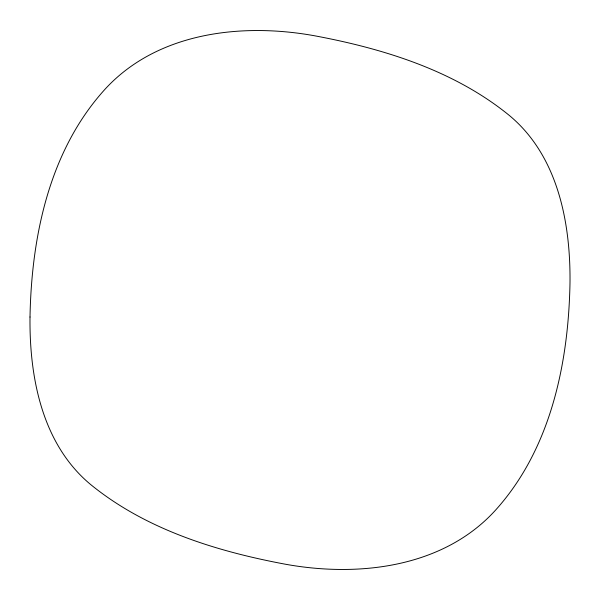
<?xml version="1.0" encoding="UTF-8"?>
<svg xmlns="http://www.w3.org/2000/svg" width="600" height="600" viewBox="0 0 600 600"><rect width="100%" height="100%" fill="white"/><g stroke="black" fill="none" stroke-linecap="round" stroke-linejoin="round"><path stroke-width="0.9" d="M30.008 317.017C29.332 377.16 41.992 444.112 90.637 484.522C145.605 529.357 215.752 551.115 284.483 564.053C358.538 577.717 445.178 567.765 497.445 508.005C551.257 446.85 568.507 362.347 569.993 282.983C570.668 222.84 558.007 155.887 509.362 115.477C454.395 70.642 384.248 48.885 315.517 35.947C241.462 22.282 154.822 32.235 102.555 91.995C48.742 153.15 31.492 237.653 30.008 317.017"/></g></svg>
